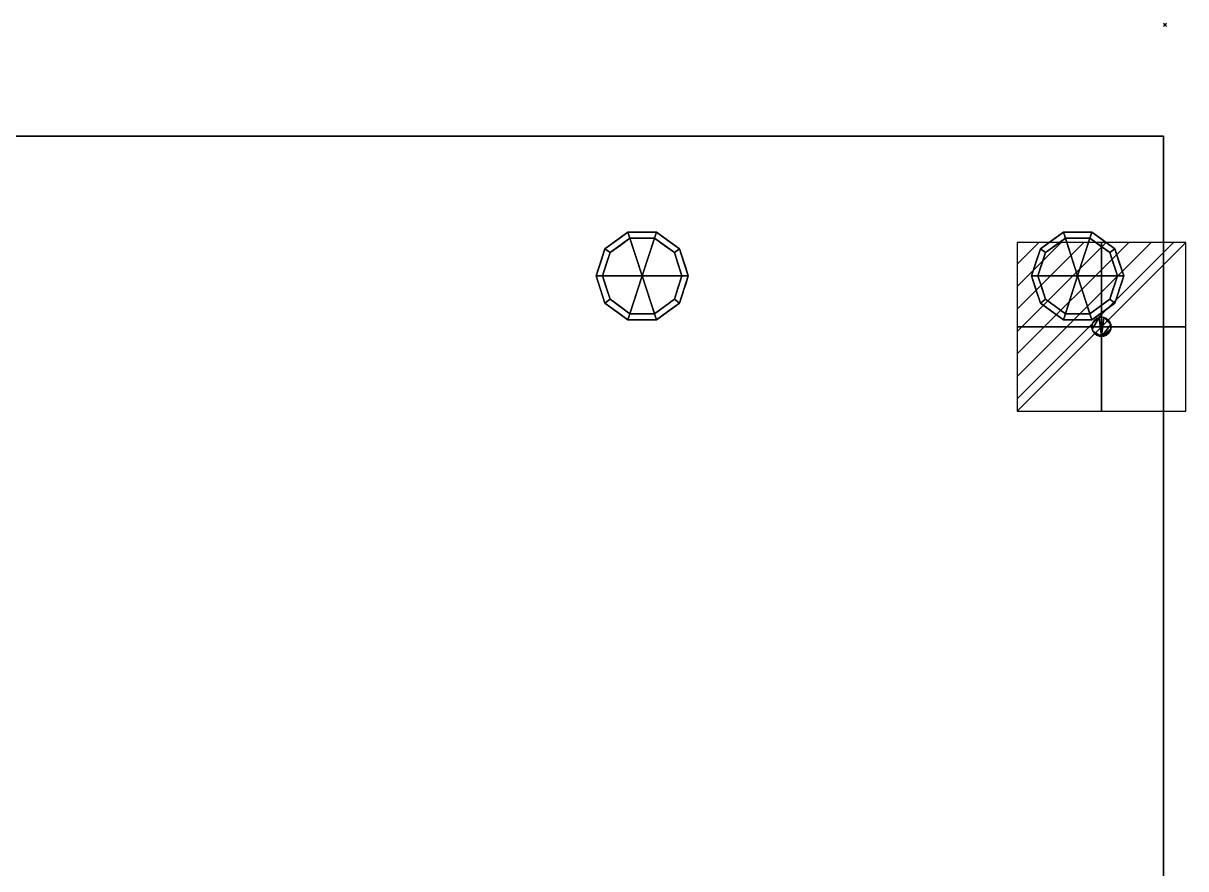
# Model space of a CAD drawing. Extents: x -147 to 1613, y -1063 to 1.
# Drawn here: x 881 to 1613, y -531 to 1 of the extents above; entities that cross this region are included whole.
import ezdxf

# ---------------------------------------------------------------- set-up
doc = ezdxf.new("R2010")
doc.units = 0
doc.header["$PDMODE"] = 35
doc.linetypes.add('NASCOSTA', pattern=[9.525, 6.35, -3.175])
for name, color, linetype in [('IQ_200_2D', 1, 'Continuous'), ('IQ_200_3D', 1, 'Continuous'), ('IQ_CON_ELECTRICITY_INT', 7, 'Continuous'), ('IQ_INS_3D', 3, 'Continuous')]:
    doc.layers.add(name, color=color, linetype=linetype)

# ---------------------------------------------------------------- blocks, each defined once
blk = doc.blocks.new('*X0')
at = {"color": 0}
for p, q in [((286.774344, 2204.447934), (296.618251, 2214.291842)), ((286.774344, 2205.862148), (295.204037, 2214.291842)), ((286.774344, 2207.276361), (293.789824, 2214.291842)), ((286.774344, 2208.690575), (292.37561, 2214.291842)), ((286.774344, 2210.104788), (290.961397, 2214.291842)), ((286.774344, 2211.519002), (289.547183, 2214.291842)), ((286.774344, 2212.933216), (288.13297, 2214.291842))]:
    blk.add_line(p, q, dxfattribs=at)
blk = doc.blocks.new('ELECTRICITY')
for p, q in [((2.121, 2.121), (-2.121, 2.121)), ((-2.121, 2.121), (-2.121, -2.121)), ((-2.121, -2.121), (2.121, 2.121)), ((2.121, -2.121), (2.121, 2.121)), ((-2.121, -2.121), (2.121, -2.121))]:
    blk.add_line(p, q)
at = {"extrusion": (-1, 0, 0)}
for p, q in [((0, -2.121, 2.121), (0, 2.121, 2.121)), ((0, 2.121, -2.121), (0, -2.121, -2.121)), ((0, 2.121, 2.121), (0, 2.121, -2.121)), ((0, 2.121, -2.121), (0, -2.121, 2.121)), ((0, -2.121, -2.121), (0, -2.121, 2.121))]:
    blk.add_line(p, q, dxfattribs=at)
at = {"extrusion": (0, -1, 0)}
for p, q in [((2.121, 0, 2.121), (-2.121, 0, 2.121)), ((-2.121, 0, -2.121), (2.121, 0, -2.121)), ((-2.121, 0, 2.121), (-2.121, 0, -2.121)), ((-2.121, 0, -2.121), (2.121, 0, 2.121)), ((2.121, 0, -2.121), (2.121, 0, 2.121))]:
    blk.add_line(p, q, dxfattribs=at)
at = {"xscale": 0.4000000000000909, "yscale": 0.4000000000000909, "zscale": 0.4000000000000909}
blk.add_blockref('*X0', (-116.831, -883.595), dxfattribs=at)
at = {"extrusion": (-1, 0, 0), "xscale": 0.3999999999999773, "yscale": 0.3999999999999773, "zscale": 0.3999999999999773}
blk.add_blockref('*X0', (-116.831, -883.595), dxfattribs=at)
at = {"extrusion": (0, -1, 0), "xscale": 0.4000000000000909, "yscale": 0.4000000000000909, "zscale": 0.4000000000000909}
blk.add_blockref('*X0', (-116.831, -883.595), dxfattribs=at)

msp = doc.modelspace()

# ---------------------------------------------------------------- linework, layer by layer
at = {"layer": 'IQ_200_2D', "color": 7, "linetype": 'NASCOSTA', "ltscale": 10}
for p, q in [((1, -70), (1599, -70)), ((1599, -70), (1599, -898))]:
    msp.add_line(p, q, dxfattribs=at)
at = {"layer": 'IQ_INS_3D'}
msp.add_point((1600, 0), dxfattribs=at)

# ---------------------------------------------------------------- block references
at = {"layer": 'IQ_CON_ELECTRICITY_INT', "xscale": 25, "yscale": 25, "zscale": 25}
msp.add_blockref('ELECTRICITY', (1560, -190), dxfattribs=at)

# ---------------------------------------------------------------- meshes
at = {"layer": 'IQ_200_3D'}
mesh = msp.add_polyface(dxfattribs=at)
corners = [(1, -70, 650), (1, -853, 650), (1599, -853, 650), (1599, -70, 650)]
mesh.append_faces([[corners[k] for k in face] for face in [(0, 1, 2, 3)]])
mesh = msp.add_polyface(dxfattribs=at)
corners = [(1599, -853, 200), (1, -853, 200), (1, -70, 200), (1599, -70, 200)]
mesh.append_faces([[corners[k] for k in face] for face in [(0, 1, 2, 3)]])
mesh = msp.add_polyface(dxfattribs=at)
corners = [(1599, -70, 650), (1599, -70, 200), (1, -70, 200), (1, -70, 650)]
mesh.append_faces([[corners[k] for k in face] for face in [(0, 1, 2, 3)]])
mesh = msp.add_polyface(dxfattribs=at)
corners = [(1599, -853, 650), (1599, -853, 200), (1599, -70, 200), (1599, -70, 650)]
mesh.append_faces([[corners[k] for k in face] for face in [(0, 1, 2, 3)]])
mesh = msp.add_polyface(dxfattribs=at)
corners = [(1271, -158, 200), (1300, -158, 200), (1294.461, -140.954, 200), (1279.961, -130.419, 200), (1262.039, -130.419, 200), (1247.539, -140.954, 200), (1242, -158, 200)]
mesh.append_faces([[corners[k] for k in face] for face in [(0, 4, 5, 6)]], dxfattribs={"vtx0": -1})
mesh.append_faces([[corners[k] for k in face] for face in [(4, 0, 3)]], dxfattribs={"vtx0": -1, "vtx1": -1})
mesh.append_faces([[corners[k] for k in face] for face in [(0, 1, 2, 3)]], dxfattribs={"vtx3": -1})
mesh = msp.add_polyface(dxfattribs=at)
corners = [(1242, -158, 200), (1247.539, -140.954, 200), (1262.039, -130.419, 200), (1279.961, -130.419, 200), (1294.461, -140.954, 200), (1300, -158, 200), (1300, -158, 25), (1294.461, -140.954, 25), (1279.961, -130.419, 25), (1262.039, -130.419, 25), (1247.539, -140.954, 25), (1242, -158, 25), (1296.694, -147.825, 200), (1297.231, -149.477, 25), (1287.211, -135.687, 25), (1287.211, -135.687, 200), (1271, -130.419, 200), (1271, -130.419, 25), (1254.789, -135.687, 25), (1254.789, -135.687, 200), (1245.306, -147.825, 25), (1244.769, -149.477, 200), (1298.347, -152.912, 200), (1243.653, -152.912, 25)]
mesh.append_faces([[corners[k] for k in face] for face in [(7, 12, 13), (21, 23, 0), (1, 20, 21), (20, 1, 10)]], dxfattribs={"vtx0": -1, "vtx1": -1})
mesh.append_faces([[corners[k] for k in face] for face in [(13, 12, 22), (7, 4, 12), (21, 20, 23)]], dxfattribs={"vtx0": -1, "vtx2": -1})
mesh.append_faces([[corners[k] for k in face] for face in [(6, 13, 22)]], dxfattribs={"vtx1": -1, "vtx2": -1})
mesh.append_faces([[corners[k] for k in face] for face in [(15, 4, 7, 14), (3, 15, 14, 8), (17, 9, 2, 16), (19, 2, 9, 18), (18, 10, 1, 19), (16, 3, 8, 17)]], dxfattribs={"vtx1": -1, "vtx3": -1})
mesh.append_faces([[corners[k] for k in face] for face in [(22, 5, 6), (23, 11, 0)]], dxfattribs={"vtx2": -1})
mesh = msp.add_polyface(dxfattribs=at)
corners = [(1242, -158, 25), (1247.539, -140.954, 25), (1262.039, -130.419, 25), (1279.961, -130.419, 25), (1294.461, -140.954, 25), (1300, -158, 25), (1296, -158, 25), (1291.225, -143.305, 25), (1278.725, -134.224, 25), (1263.275, -134.224, 25), (1250.775, -143.305, 25), (1246, -158, 25)]
mesh.append_faces([[corners[k] for k in face] for face in [(1, 10, 11, 0)]], dxfattribs={"vtx0": -1})
mesh.append_faces([[corners[k] for k in face] for face in [(3, 8, 9, 2), (2, 9, 10, 1)]], dxfattribs={"vtx0": -1, "vtx2": -1})
mesh.append_faces([[corners[k] for k in face] for face in [(3, 4, 7, 8)]], dxfattribs={"vtx1": -1, "vtx3": -1})
mesh.append_faces([[corners[k] for k in face] for face in [(4, 5, 6, 7)]], dxfattribs={"vtx3": -1})
mesh = msp.add_polyface(dxfattribs=at)
corners = [(1545, -158, 200), (1574, -158, 200), (1568.461, -140.954, 200), (1553.961, -130.419, 200), (1536.039, -130.419, 200), (1521.539, -140.954, 200), (1516, -158, 200)]
mesh.append_faces([[corners[k] for k in face] for face in [(0, 4, 5, 6)]], dxfattribs={"vtx0": -1})
mesh.append_faces([[corners[k] for k in face] for face in [(4, 0, 3)]], dxfattribs={"vtx0": -1, "vtx1": -1})
mesh.append_faces([[corners[k] for k in face] for face in [(0, 1, 2, 3)]], dxfattribs={"vtx3": -1})
mesh = msp.add_polyface(dxfattribs=at)
corners = [(1516, -158, 200), (1521.539, -140.954, 200), (1536.039, -130.419, 200), (1553.961, -130.419, 200), (1568.461, -140.954, 200), (1574, -158, 200), (1574, -158, 25), (1568.461, -140.954, 25), (1553.961, -130.419, 25), (1536.039, -130.419, 25), (1521.539, -140.954, 25), (1516, -158, 25), (1570.694, -147.825, 200), (1571.231, -149.477, 25), (1561.211, -135.687, 25), (1561.211, -135.687, 200), (1545, -130.419, 200), (1545, -130.419, 25), (1528.789, -135.687, 25), (1528.789, -135.687, 200), (1519.306, -147.825, 25), (1518.769, -149.477, 200), (1572.347, -152.912, 200), (1517.653, -152.912, 25)]
mesh.append_faces([[corners[k] for k in face] for face in [(7, 12, 13), (21, 23, 0), (1, 20, 21), (20, 1, 10)]], dxfattribs={"vtx0": -1, "vtx1": -1})
mesh.append_faces([[corners[k] for k in face] for face in [(13, 12, 22), (7, 4, 12), (21, 20, 23)]], dxfattribs={"vtx0": -1, "vtx2": -1})
mesh.append_faces([[corners[k] for k in face] for face in [(6, 13, 22)]], dxfattribs={"vtx1": -1, "vtx2": -1})
mesh.append_faces([[corners[k] for k in face] for face in [(15, 4, 7, 14), (3, 15, 14, 8), (17, 9, 2, 16), (19, 2, 9, 18), (18, 10, 1, 19), (16, 3, 8, 17)]], dxfattribs={"vtx1": -1, "vtx3": -1})
mesh.append_faces([[corners[k] for k in face] for face in [(22, 5, 6), (23, 11, 0)]], dxfattribs={"vtx2": -1})
mesh = msp.add_polyface(dxfattribs=at)
corners = [(1516, -158, 25), (1521.539, -140.954, 25), (1536.039, -130.419, 25), (1553.961, -130.419, 25), (1568.461, -140.954, 25), (1574, -158, 25), (1570, -158, 25), (1565.225, -143.305, 25), (1552.725, -134.224, 25), (1537.275, -134.224, 25), (1524.775, -143.305, 25), (1520, -158, 25)]
mesh.append_faces([[corners[k] for k in face] for face in [(1, 10, 11, 0)]], dxfattribs={"vtx0": -1})
mesh.append_faces([[corners[k] for k in face] for face in [(3, 8, 9, 2), (2, 9, 10, 1)]], dxfattribs={"vtx0": -1, "vtx2": -1})
mesh.append_faces([[corners[k] for k in face] for face in [(3, 4, 7, 8)]], dxfattribs={"vtx1": -1, "vtx3": -1})
mesh.append_faces([[corners[k] for k in face] for face in [(4, 5, 6, 7)]], dxfattribs={"vtx3": -1})
mesh = msp.add_polyface(dxfattribs=at)
corners = [(1246, -158, 25), (1250.775, -143.305, 25), (1263.275, -134.224, 25), (1278.725, -134.224, 25), (1291.225, -143.305, 25), (1296, -158, 25), (1296, -158, 0), (1291.225, -143.305, 0), (1278.725, -134.224, 0), (1263.275, -134.224, 0), (1250.775, -143.305, 0), (1246, -158, 0), (1293.685, -150.874, 0), (1293.613, -150.653, 25), (1284.975, -138.764, 25), (1284.975, -138.764, 0), (1271, -134.224, 25), (1271, -134.224, 0), (1248.315, -150.874, 0), (1248.387, -150.653, 25), (1257.025, -138.764, 25), (1257.025, -138.764, 0)]
mesh.append_faces([[corners[k] for k in face] for face in [(7, 13, 12)]], dxfattribs={"vtx0": -1, "vtx1": -1})
mesh.append_faces([[corners[k] for k in face] for face in [(15, 14, 4, 7), (14, 15, 8, 3), (12, 13, 5), (9, 2, 16), (19, 10, 18), (10, 19, 1), (20, 21, 10, 1), (2, 9, 21, 20), (18, 0, 19)]], dxfattribs={"vtx0": -1, "vtx2": -1})
mesh.append_faces([[corners[k] for k in face] for face in [(4, 13, 7), (8, 17, 3)]], dxfattribs={"vtx1": -1, "vtx2": -1})
mesh.append_faces([[corners[k] for k in face] for face in [(16, 3, 17, 9)]], dxfattribs={"vtx1": -1, "vtx3": -1})
mesh.append_faces([[corners[k] for k in face] for face in [(5, 6, 12), (18, 11, 0)]], dxfattribs={"vtx2": -1})
mesh = msp.add_polyface(dxfattribs=at)
corners = [(1246, -158, 0), (1250.775, -143.305, 0), (1263.275, -134.224, 0), (1278.725, -134.224, 0), (1291.225, -143.305, 0), (1296, -158, 0), (1271, -158, 0)]
mesh.append_faces([[corners[k] for k in face] for face in [(3, 6, 2)]], dxfattribs={"vtx0": -1, "vtx1": -1})
mesh.append_faces([[corners[k] for k in face] for face in [(1, 2, 6, 0)]], dxfattribs={"vtx1": -1})
mesh.append_faces([[corners[k] for k in face] for face in [(4, 5, 6, 3)]], dxfattribs={"vtx2": -1})
mesh = msp.add_polyface(dxfattribs=at)
corners = [(1520, -158, 25), (1524.775, -143.305, 25), (1537.275, -134.224, 25), (1552.725, -134.224, 25), (1565.225, -143.305, 25), (1570, -158, 25), (1570, -158, 0), (1565.225, -143.305, 0), (1552.725, -134.224, 0), (1537.275, -134.224, 0), (1524.775, -143.305, 0), (1520, -158, 0), (1567.685, -150.874, 0), (1567.613, -150.653, 25), (1558.975, -138.764, 25), (1558.975, -138.764, 0), (1545, -134.224, 25), (1545, -134.224, 0), (1522.315, -150.874, 0), (1522.387, -150.653, 25), (1531.025, -138.764, 25), (1531.025, -138.764, 0)]
mesh.append_faces([[corners[k] for k in face] for face in [(7, 13, 12)]], dxfattribs={"vtx0": -1, "vtx1": -1})
mesh.append_faces([[corners[k] for k in face] for face in [(15, 14, 4, 7), (14, 15, 8, 3), (12, 13, 5), (9, 2, 16), (19, 10, 18), (10, 19, 1), (20, 21, 10, 1), (2, 9, 21, 20), (18, 0, 19)]], dxfattribs={"vtx0": -1, "vtx2": -1})
mesh.append_faces([[corners[k] for k in face] for face in [(4, 13, 7), (8, 17, 3)]], dxfattribs={"vtx1": -1, "vtx2": -1})
mesh.append_faces([[corners[k] for k in face] for face in [(16, 3, 17, 9)]], dxfattribs={"vtx1": -1, "vtx3": -1})
mesh.append_faces([[corners[k] for k in face] for face in [(5, 6, 12), (18, 11, 0)]], dxfattribs={"vtx2": -1})
mesh = msp.add_polyface(dxfattribs=at)
corners = [(1520, -158, 0), (1524.775, -143.305, 0), (1537.275, -134.224, 0), (1552.725, -134.224, 0), (1565.225, -143.305, 0), (1570, -158, 0), (1545, -158, 0)]
mesh.append_faces([[corners[k] for k in face] for face in [(3, 6, 2)]], dxfattribs={"vtx0": -1, "vtx1": -1})
mesh.append_faces([[corners[k] for k in face] for face in [(1, 2, 6, 0)]], dxfattribs={"vtx1": -1})
mesh.append_faces([[corners[k] for k in face] for face in [(4, 5, 6, 3)]], dxfattribs={"vtx2": -1})
mesh = msp.add_polyface(dxfattribs=at)
corners = [(1271, -158, 200), (1242, -158, 200), (1247.539, -175.046, 200), (1262.039, -185.581, 200), (1279.961, -185.581, 200), (1294.461, -175.046, 200), (1300, -158, 200)]
mesh.append_faces([[corners[k] for k in face] for face in [(0, 4, 5, 6)]], dxfattribs={"vtx0": -1})
mesh.append_faces([[corners[k] for k in face] for face in [(0, 3, 4)]], dxfattribs={"vtx0": -1, "vtx2": -1})
mesh.append_faces([[corners[k] for k in face] for face in [(0, 1, 2, 3)]], dxfattribs={"vtx3": -1})
mesh = msp.add_polyface(dxfattribs=at)
corners = [(1300, -158, 200), (1294.461, -175.046, 200), (1279.961, -185.581, 200), (1262.039, -185.581, 200), (1247.539, -175.046, 200), (1242, -158, 200), (1242, -158, 25), (1247.539, -175.046, 25), (1262.039, -185.581, 25), (1279.961, -185.581, 25), (1294.461, -175.046, 25), (1300, -158, 25), (1254.789, -180.313, 200), (1254.789, -180.313, 25), (1244.769, -166.523, 200), (1244.769, -166.523, 25), (1271, -185.581, 200), (1271, -185.581, 25), (1287.211, -180.313, 25), (1287.211, -180.313, 200), (1296.694, -168.175, 25), (1297.231, -166.523, 200), (1298.347, -163.088, 25)]
mesh.append_faces([[corners[k] for k in face] for face in [(21, 22, 0), (20, 1, 10), (1, 20, 21)]], dxfattribs={"vtx0": -1, "vtx1": -1})
mesh.append_faces([[corners[k] for k in face] for face in [(21, 20, 22)]], dxfattribs={"vtx0": -1, "vtx2": -1})
mesh.append_faces([[corners[k] for k in face] for face in [(3, 12, 13, 8), (15, 7, 4, 14), (12, 4, 7, 13), (17, 9, 2, 16), (19, 2, 9, 18), (1, 19, 18, 10), (16, 3, 8, 17)]], dxfattribs={"vtx1": -1, "vtx3": -1})
mesh.append_faces([[corners[k] for k in face] for face in [(5, 6, 15, 14), (22, 11, 0)]], dxfattribs={"vtx2": -1})
mesh = msp.add_polyface(dxfattribs=at)
corners = [(1300, -158, 25), (1294.461, -175.046, 25), (1279.961, -185.581, 25), (1262.039, -185.581, 25), (1247.539, -175.046, 25), (1242, -158, 25), (1246, -158, 25), (1250.775, -172.695, 25), (1263.275, -181.776, 25), (1278.725, -181.776, 25), (1291.225, -172.695, 25), (1296, -158, 25)]
mesh.append_faces([[corners[k] for k in face] for face in [(10, 1, 2, 9)]], dxfattribs={"vtx0": -1, "vtx2": -1})
mesh.append_faces([[corners[k] for k in face] for face in [(6, 7, 4, 5)]], dxfattribs={"vtx1": -1})
mesh.append_faces([[corners[k] for k in face] for face in [(8, 9, 2, 3), (7, 8, 3, 4)]], dxfattribs={"vtx1": -1, "vtx3": -1})
mesh.append_faces([[corners[k] for k in face] for face in [(11, 0, 1, 10)]], dxfattribs={"vtx2": -1})
mesh = msp.add_polyface(dxfattribs=at)
corners = [(1296, -158, 25), (1291.225, -172.695, 25), (1278.725, -181.776, 25), (1263.275, -181.776, 25), (1250.775, -172.695, 25), (1246, -158, 25), (1246, -158, 0), (1250.775, -172.695, 0), (1263.275, -181.776, 0), (1278.725, -181.776, 0), (1291.225, -172.695, 0), (1296, -158, 0), (1257.025, -177.236, 0), (1257.025, -177.236, 25), (1248.387, -165.347, 25), (1248.387, -165.347, 0), (1271, -181.776, 25), (1271, -181.776, 0), (1293.685, -165.126, 0), (1293.613, -165.347, 25), (1284.975, -177.236, 0), (1284.975, -177.236, 25)]
mesh.append_faces([[corners[k] for k in face] for face in [(15, 14, 5, 6)]], dxfattribs={"vtx0": -1})
mesh.append_faces([[corners[k] for k in face] for face in [(7, 4, 14, 15), (9, 2, 16, 17), (8, 3, 13, 12), (12, 13, 4, 7), (19, 10, 18), (17, 16, 3, 8), (10, 19, 1), (18, 0, 19)]], dxfattribs={"vtx0": -1, "vtx2": -1})
mesh.append_faces([[corners[k] for k in face] for face in [(21, 2, 9, 20), (1, 21, 20, 10)]], dxfattribs={"vtx1": -1, "vtx3": -1})
mesh.append_faces([[corners[k] for k in face] for face in [(18, 11, 0)]], dxfattribs={"vtx2": -1})
mesh = msp.add_polyface(dxfattribs=at)
corners = [(1296, -158, 0), (1291.225, -172.695, 0), (1278.725, -181.776, 0), (1263.275, -181.776, 0), (1250.775, -172.695, 0), (1246, -158, 0), (1271, -158, 0)]
mesh.append_faces([[corners[k] for k in face] for face in [(1, 2, 6, 0)]], dxfattribs={"vtx1": -1})
mesh.append_faces([[corners[k] for k in face] for face in [(2, 3, 6)]], dxfattribs={"vtx1": -1, "vtx2": -1})
mesh.append_faces([[corners[k] for k in face] for face in [(4, 5, 6, 3)]], dxfattribs={"vtx2": -1})
mesh = msp.add_polyface(dxfattribs=at)
corners = [(1545, -158, 200), (1516, -158, 200), (1521.539, -175.046, 200), (1536.039, -185.581, 200), (1553.961, -185.581, 200), (1568.461, -175.046, 200), (1574, -158, 200)]
mesh.append_faces([[corners[k] for k in face] for face in [(0, 4, 5, 6)]], dxfattribs={"vtx0": -1})
mesh.append_faces([[corners[k] for k in face] for face in [(0, 3, 4)]], dxfattribs={"vtx0": -1, "vtx2": -1})
mesh.append_faces([[corners[k] for k in face] for face in [(0, 1, 2, 3)]], dxfattribs={"vtx3": -1})
mesh = msp.add_polyface(dxfattribs=at)
corners = [(1574, -158, 200), (1568.461, -175.046, 200), (1553.961, -185.581, 200), (1536.039, -185.581, 200), (1521.539, -175.046, 200), (1516, -158, 200), (1516, -158, 25), (1521.539, -175.046, 25), (1536.039, -185.581, 25), (1553.961, -185.581, 25), (1568.461, -175.046, 25), (1574, -158, 25), (1528.789, -180.313, 200), (1528.789, -180.313, 25), (1518.769, -166.523, 200), (1518.769, -166.523, 25), (1545, -185.581, 200), (1545, -185.581, 25), (1561.211, -180.313, 25), (1561.211, -180.313, 200), (1570.694, -168.175, 25), (1571.231, -166.523, 200), (1572.347, -163.088, 25)]
mesh.append_faces([[corners[k] for k in face] for face in [(21, 22, 0), (20, 1, 10), (1, 20, 21)]], dxfattribs={"vtx0": -1, "vtx1": -1})
mesh.append_faces([[corners[k] for k in face] for face in [(21, 20, 22)]], dxfattribs={"vtx0": -1, "vtx2": -1})
mesh.append_faces([[corners[k] for k in face] for face in [(3, 12, 13, 8), (15, 7, 4, 14), (12, 4, 7, 13), (17, 9, 2, 16), (19, 2, 9, 18), (1, 19, 18, 10), (16, 3, 8, 17)]], dxfattribs={"vtx1": -1, "vtx3": -1})
mesh.append_faces([[corners[k] for k in face] for face in [(5, 6, 15, 14), (22, 11, 0)]], dxfattribs={"vtx2": -1})
mesh = msp.add_polyface(dxfattribs=at)
corners = [(1574, -158, 25), (1568.461, -175.046, 25), (1553.961, -185.581, 25), (1536.039, -185.581, 25), (1521.539, -175.046, 25), (1516, -158, 25), (1520, -158, 25), (1524.775, -172.695, 25), (1537.275, -181.776, 25), (1552.725, -181.776, 25), (1565.225, -172.695, 25), (1570, -158, 25)]
mesh.append_faces([[corners[k] for k in face] for face in [(10, 1, 2, 9)]], dxfattribs={"vtx0": -1, "vtx2": -1})
mesh.append_faces([[corners[k] for k in face] for face in [(6, 7, 4, 5)]], dxfattribs={"vtx1": -1})
mesh.append_faces([[corners[k] for k in face] for face in [(8, 9, 2, 3), (7, 8, 3, 4)]], dxfattribs={"vtx1": -1, "vtx3": -1})
mesh.append_faces([[corners[k] for k in face] for face in [(11, 0, 1, 10)]], dxfattribs={"vtx2": -1})
mesh = msp.add_polyface(dxfattribs=at)
corners = [(1570, -158, 25), (1565.225, -172.695, 25), (1552.725, -181.776, 25), (1537.275, -181.776, 25), (1524.775, -172.695, 25), (1520, -158, 25), (1520, -158, 0), (1524.775, -172.695, 0), (1537.275, -181.776, 0), (1552.725, -181.776, 0), (1565.225, -172.695, 0), (1570, -158, 0), (1531.025, -177.236, 0), (1531.025, -177.236, 25), (1522.387, -165.347, 25), (1522.387, -165.347, 0), (1545, -181.776, 25), (1545, -181.776, 0), (1567.685, -165.126, 0), (1567.613, -165.347, 25), (1558.975, -177.236, 0), (1558.975, -177.236, 25)]
mesh.append_faces([[corners[k] for k in face] for face in [(15, 14, 5, 6)]], dxfattribs={"vtx0": -1})
mesh.append_faces([[corners[k] for k in face] for face in [(7, 4, 14, 15), (9, 2, 16, 17), (8, 3, 13, 12), (12, 13, 4, 7), (19, 10, 18), (17, 16, 3, 8), (10, 19, 1), (18, 0, 19)]], dxfattribs={"vtx0": -1, "vtx2": -1})
mesh.append_faces([[corners[k] for k in face] for face in [(21, 2, 9, 20), (1, 21, 20, 10)]], dxfattribs={"vtx1": -1, "vtx3": -1})
mesh.append_faces([[corners[k] for k in face] for face in [(18, 11, 0)]], dxfattribs={"vtx2": -1})
mesh = msp.add_polyface(dxfattribs=at)
corners = [(1570, -158, 0), (1565.225, -172.695, 0), (1552.725, -181.776, 0), (1537.275, -181.776, 0), (1524.775, -172.695, 0), (1520, -158, 0), (1545, -158, 0)]
mesh.append_faces([[corners[k] for k in face] for face in [(1, 2, 6, 0)]], dxfattribs={"vtx1": -1})
mesh.append_faces([[corners[k] for k in face] for face in [(2, 3, 6)]], dxfattribs={"vtx1": -1, "vtx2": -1})
mesh.append_faces([[corners[k] for k in face] for face in [(4, 5, 6, 3)]], dxfattribs={"vtx2": -1})
mesh = msp.add_polyface(dxfattribs=at)
corners = [(1554, -190, 200), (1554.204, -191.553, 200), (1554.804, -193, 200), (1555.757, -194.243, 200), (1557, -195.196, 200), (1558.447, -195.796, 200), (1560, -196, 200), (1561.553, -195.796, 200), (1563, -195.196, 200), (1564.243, -194.243, 200), (1565.196, -193, 200), (1565.796, -191.553, 200), (1566, -190, 200), (1565.796, -188.447, 200), (1565.196, -187, 200), (1564.243, -185.757, 200), (1563, -184.804, 200), (1561.553, -184.204, 200), (1560, -184, 200), (1558.447, -184.204, 200), (1557, -184.804, 200), (1555.757, -185.757, 200), (1554.804, -187, 200), (1554.204, -188.447, 200)]
mesh.append_faces([[corners[k] for k in face] for face in [(10, 7, 8, 9), (4, 2, 3), (16, 14, 15)]], dxfattribs={"vtx0": -1})
mesh.append_faces([[corners[k] for k in face] for face in [(13, 6, 11, 12), (19, 6, 17, 18)]], dxfattribs={"vtx0": -1, "vtx1": -1})
mesh.append_faces([[corners[k] for k in face] for face in [(13, 17, 6)]], dxfattribs={"vtx0": -1, "vtx1": -1, "vtx2": -1})
mesh.append_faces([[corners[k] for k in face] for face in [(11, 6, 7, 10), (17, 13, 14, 16)]], dxfattribs={"vtx0": -1, "vtx2": -1})
mesh.append_faces([[corners[k] for k in face] for face in [(19, 22, 23, 1)]], dxfattribs={"vtx0": -1, "vtx2": -1, "vtx3": -1})
mesh.append_faces([[corners[k] for k in face] for face in [(0, 1, 23)]], dxfattribs={"vtx1": -1})
mesh.append_faces([[corners[k] for k in face] for face in [(1, 2, 6, 19)]], dxfattribs={"vtx1": -1, "vtx2": -1, "vtx3": -1})
mesh.append_faces([[corners[k] for k in face] for face in [(20, 21, 22, 19)]], dxfattribs={"vtx2": -1})
mesh.append_faces([[corners[k] for k in face] for face in [(4, 5, 6, 2)]], dxfattribs={"vtx2": -1, "vtx3": -1})
mesh = msp.add_polyface(dxfattribs=at)
corners = [(1554, -190, 189.987), (1554.204, -188.447, 189.987), (1554.804, -187, 189.987), (1555.757, -185.757, 189.987), (1557, -184.804, 189.987), (1558.447, -184.204, 189.987), (1560, -184, 189.987), (1561.553, -184.204, 189.987), (1563, -184.804, 189.987), (1564.243, -185.757, 189.987), (1565.196, -187, 189.987), (1565.796, -188.447, 189.987), (1566, -190, 189.987), (1565.796, -191.553, 189.987), (1565.196, -193, 189.987), (1564.243, -194.243, 189.987), (1563, -195.196, 189.987), (1561.553, -195.796, 189.987), (1560, -196, 189.987), (1558.447, -195.796, 189.987), (1557, -195.196, 189.987), (1555.757, -194.243, 189.987), (1554.804, -193, 189.987), (1554.204, -191.553, 189.987)]
mesh.append_faces([[corners[k] for k in face] for face in [(10, 8, 9), (1, 23, 0), (16, 14, 15), (22, 20, 21), (13, 11, 12)]], dxfattribs={"vtx0": -1})
mesh.append_faces([[corners[k] for k in face] for face in [(18, 13, 17)]], dxfattribs={"vtx0": -1, "vtx1": -1})
mesh.append_faces([[corners[k] for k in face] for face in [(18, 7, 11, 13)]], dxfattribs={"vtx0": -1, "vtx1": -1, "vtx2": -1, "vtx3": -1})
mesh.append_faces([[corners[k] for k in face] for face in [(17, 13, 14, 16)]], dxfattribs={"vtx0": -1, "vtx2": -1})
mesh.append_faces([[corners[k] for k in face] for face in [(18, 22, 23, 5)]], dxfattribs={"vtx0": -1, "vtx2": -1, "vtx3": -1})
mesh.append_faces([[corners[k] for k in face] for face in [(1, 2, 5, 23)]], dxfattribs={"vtx1": -1, "vtx2": -1, "vtx3": -1})
mesh.append_faces([[corners[k] for k in face] for face in [(7, 8, 10, 11)]], dxfattribs={"vtx1": -1, "vtx3": -1})
mesh.append_faces([[corners[k] for k in face] for face in [(5, 6, 7, 18), (18, 19, 20, 22)]], dxfattribs={"vtx2": -1, "vtx3": -1})
mesh.append_faces([[corners[k] for k in face] for face in [(2, 3, 4, 5)]], dxfattribs={"vtx3": -1})
mesh = msp.add_polyface(dxfattribs=at)
corners = [(1554, -190, 200), (1554.204, -188.447, 200), (1554.804, -187, 200), (1555.757, -185.757, 200), (1557, -184.804, 200), (1558.447, -184.204, 200), (1560, -184, 200), (1561.553, -184.204, 200), (1563, -184.804, 200), (1564.243, -185.757, 200), (1565.196, -187, 200), (1565.796, -188.447, 200), (1566, -190, 200), (1566, -190, 189.987), (1565.796, -188.447, 189.987), (1565.196, -187, 189.987), (1564.243, -185.757, 189.987), (1563, -184.804, 189.987), (1561.553, -184.204, 189.987), (1560, -184, 189.987), (1558.447, -184.204, 189.987), (1557, -184.804, 189.987), (1555.757, -185.757, 189.987), (1554.804, -187, 189.987), (1554.204, -188.447, 189.987), (1554, -190, 189.987)]
mesh.append_faces([[corners[k] for k in face] for face in [(13, 14, 11, 12), (0, 1, 24, 25)]], dxfattribs={"vtx1": -1})
mesh.append_faces([[corners[k] for k in face] for face in [(14, 15, 10, 11), (16, 17, 8, 9), (15, 16, 9, 10), (17, 18, 7, 8), (6, 7, 18, 19), (19, 20, 5, 6), (20, 21, 4, 5), (22, 23, 2, 3), (21, 22, 3, 4), (23, 24, 1, 2)]], dxfattribs={"vtx1": -1, "vtx3": -1})
mesh = msp.add_polyface(dxfattribs=at)
corners = [(1566, -190, 200), (1565.796, -191.553, 200), (1565.196, -193, 200), (1564.243, -194.243, 200), (1563, -195.196, 200), (1561.553, -195.796, 200), (1560, -196, 200), (1558.447, -195.796, 200), (1557, -195.196, 200), (1555.757, -194.243, 200), (1554.804, -193, 200), (1554.204, -191.553, 200), (1554, -190, 200), (1554, -190, 189.987), (1554.204, -191.553, 189.987), (1554.804, -193, 189.987), (1555.757, -194.243, 189.987), (1557, -195.196, 189.987), (1558.447, -195.796, 189.987), (1560, -196, 189.987), (1561.553, -195.796, 189.987), (1563, -195.196, 189.987), (1564.243, -194.243, 189.987), (1565.196, -193, 189.987), (1565.796, -191.553, 189.987), (1566, -190, 189.987)]
mesh.append_faces([[corners[k] for k in face] for face in [(13, 14, 11, 12), (0, 1, 24, 25)]], dxfattribs={"vtx1": -1})
mesh.append_faces([[corners[k] for k in face] for face in [(14, 15, 10, 11), (16, 17, 8, 9), (15, 16, 9, 10), (17, 18, 7, 8), (6, 7, 18, 19), (19, 20, 5, 6), (20, 21, 4, 5), (22, 23, 2, 3), (21, 22, 3, 4), (23, 24, 1, 2)]], dxfattribs={"vtx1": -1, "vtx3": -1})

doc.saveas('drawing.dxf')
